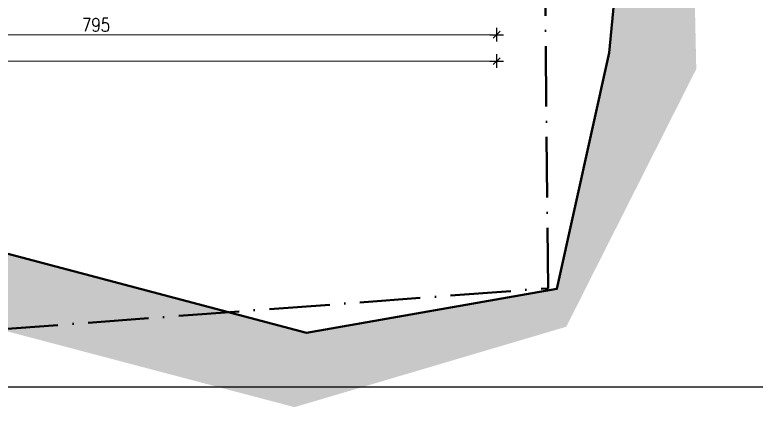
# Model space of a CAD drawing. Header units: metres. Extents: x 2674 to 33045, y -10854 to 2806.
# Drawn here: x 10600 to 11335, y 139 to 528 of the extents above; entities that cross this region are included whole.
import ezdxf

# ---------------------------------------------------------------- set-up
doc = ezdxf.new("R2010")
doc.units = ezdxf.units.M
doc.linetypes.add('ACAD_ISO10W100', pattern=[18, 12, -3, 0, -3])
doc.layers.add('Kufiri i parcelave', color=7, linetype='Continuous')
doc.layers.add('Trotuari', color=47, linetype='Continuous')
doc.styles.add('_DIM Romans 0.8', font='romans.shx', dxfattribs={"width": 0.8})
doc.dimstyles.new('50 jasht', dxfattribs={"dimscale": 15, "dimtxt": 0.9, "dimasz": 0.3, "dimexe": 1.25, "dimexo": 0.625, "dimgap": 0.2, "dimtad": 1, "dimdec": 0, "dimzin": 12, "dimdsep": 46, "dimtxsty": '_DIM Romans 0.8', "dimblk": '- Kosa Crta za DIM (Mala)', "dimcen": 1, "dimse1": 1, "dimse2": 1, "dimclrd": 256, "dimclrt": 256, "dimazin": 3, "dimtfac": 1, "dimtdec": 0, "dimtix": 1, "dimtmove": 0, "dimatfit": 3, "dimfxl": 1, "dimlwd": 0, "dimarcsym": 0})

# ---------------------------------------------------------------- blocks, each defined once
blk = doc.blocks.new('- Kosa Crta za DIM (Mala)')
for points in [[(-1.5, 0), (1.5, 0)], [(-0.7499999999997726, -0.7499999999997726), (0.7499999999997726, 0.7499999999997726)], [(9.094947017729282e-13, -1.5), (-9.094947017729282e-13, 1.5)]]:
    blk.add_lwpolyline(points)
blk = doc.blocks.new('*D278')
at = {"lineweight": 0, "transparency": 16777216}
blk.add_line((11073.5139378323, 508.262578906375), (10287.5139378323, 508.262578906375), dxfattribs=at)
at = {"layer": 'Defpoints', "color": 0, "lineweight": 0, "transparency": 16777216}
for p in [(10283.0139378323, 900.7123699517506), (11078.0139378323, 890.7123699517845), (10283.0139378323, 508.262578906375)]:
    blk.add_point(p, dxfattribs=at)
at = {"lineweight": 0, "transparency": 16777216, "xscale": 4.5, "yscale": 4.5, "zscale": 4.5, "rotation": 180}
blk.add_blockref('- Kosa Crta za DIM (Mala)', (10283.0139378323, 508.262578906375), dxfattribs=at)
at = {"lineweight": 0, "transparency": 16777216, "xscale": 4.5, "yscale": 4.5, "zscale": 4.5}
blk.add_blockref('- Kosa Crta za DIM (Mala)', (11078.0139378323, 508.262578906375), dxfattribs=at)
at = {"lineweight": 0, "transparency": 16777216, "insert": (10680.5139378323, 518.012578906375), "char_height": 13.5, "attachment_point": 5, "style": '_DIM Romans 0.8'}
blk.add_mtext('795', dxfattribs=at)
blk = doc.blocks.new('*D280')
at = {"lineweight": 0, "transparency": 16777216}
blk.add_line((10048.5139378323, 482.0426642705497), (11073.5139378323, 482.0426642705497), dxfattribs=at)
at = {"layer": 'Defpoints', "color": 0, "lineweight": 0, "transparency": 16777216}
for p in [(10044.0139378323, 900.7123699517833), (11078.0139378323, 890.7123699517845), (11078.0139378323, 482.0426642705497)]:
    blk.add_point(p, dxfattribs=at)
at = {"lineweight": 0, "transparency": 16777216, "xscale": 4.5, "yscale": 4.5, "zscale": 4.5, "rotation": 180}
blk.add_blockref('- Kosa Crta za DIM (Mala)', (10044.0139378323, 482.0426642705497), dxfattribs=at)
at = {"lineweight": 0, "transparency": 16777216, "xscale": 4.5, "yscale": 4.5, "zscale": 4.5}
blk.add_blockref('- Kosa Crta za DIM (Mala)', (11078.0139378323, 482.0426642705497), dxfattribs=at)
at = {"lineweight": 0, "transparency": 16777216, "insert": (10561.0139378323, 491.7926642705497), "char_height": 13.5, "attachment_point": 5, "style": '_DIM Romans 0.8'}
blk.add_mtext('1034', dxfattribs=at)
blk = doc.blocks.new('PARTERI 1')
at = {"lineweight": 0}
h = blk.add_hatch(dxfattribs=at)
h.set_pattern_fill('BRICK_HERRINGBONE45', color=253, scale=3, style=0, pattern_type=2)
h.set_pattern_definition([(45, (0, 0), (1.332267629550188e-15, 16.97056274847714), [36, -12]), (135, (8.485281375, 8.485281375), (1.332267629550188e-15, 16.97056274847714), [36, -12])])
h.paths.add_polyline_path([(1039.906497320828, -744.755310945093), (988.0096396797306, -675.0547408139981), (773.9141319924565, -886.4653610911373), (-20.47758819073715, -1692.153460095466), (-233.172458219382, -1853.039806085468), (-440.4274773737816, -1973.16522657016), (-640.4385742685226, -1819.734792905689), (-1103.252576380077, -941.2350731257502), (-1141.412537024128, -858.4629765906857), (-1196.119116973209, -921.3376034494354), (-1175.321709546301, -965.3563889961843), (-702.8999200975923, -1860.812684922308), (-461.773786540969, -2005.375092562737), (-186.3690315699605, -1927.403644407928), (833.9474152819785, -948.1315412845615)])
at = {"layer": 'Kufiri i parcelave', "color": 64, "linetype": 'ACAD_ISO10W100', "lineweight": 40, "ltscale": 5, "elevation": -57479.3}
blk.add_lwpolyline([(162.0255816774043, -1396.380472956986), (784.0255816513272, -821.3804729569856), (260.1255816453668, -196.4804728802446), (-86.8744183285562, 184.5195270787772), (-741.974418326321, -628.3804728936557), (-1239.974418277892, -1222.280472918243), (-445.9744183300463, -1966.280472959221), (162.0255816774043, -1396.380472956986)], close=True, dxfattribs=at)
at = {"layer": 'Trotuari', "color": 8, "lineweight": 40, "true_color": 0x828282}
blk.add_polyline3d([(988.0096396797305, -675.0547408139981, -1.422021140490926), (773.9141319924565, -886.4653610911373, -1.599999999998545), (-20.47758819073715, -1692.153460095466, -13.90000000000146), (-233.172458219382, -1853.039806085468, -9.000000000007276), (-440.4274773737816, -1973.16522657016, -15), (-640.4385742685226, -1819.734792905689, -23.19999999999709), (-1103.252576380077, -941.2350731257502, -21.90000000000873), (-1141.412537024128, -858.4629765906859, -21.18865161553489)], dxfattribs=at)

msp = doc.modelspace()

# ---------------------------------------------------------------- linework, layer by layer
at = {"elevation": -574.662}
msp.add_lwpolyline([(9285.004686031047, 158.8256388225291), (9285.004686031047, 2258.825638822529), (12255.00468603105, 2258.825638822529), (12255.00468603105, 158.8256388225291), (9285.004686031047, 158.8256388225291)], close=True, dxfattribs=at)

# ---------------------------------------------------------------- block references
at = {"color": 254, "lineweight": 0, "rotation": 47.41442186178526}
msp.add_blockref('PARTERI 1', (9983.0139378323, 1915.712369951783), dxfattribs=at)

# ---------------------------------------------------------------- dimensions: what is measured, and where the dimension line sits
at = {"lineweight": 0}
for base, p1, p2, picture, middle in [((11078.0139378323, 482.0426642705497), (10044.0139378323, 900.7123699517833), (11078.0139378323, 890.7123699517845), '*D280', (10561.0139378323, 491.7926642705497)), ((10283.0139378323, 508.262578906375), (11078.0139378323, 890.7123699517845), (10283.0139378323, 900.7123699517506), '*D278', (10680.5139378323, 518.012578906375))]:
    dim = msp.add_linear_dim(base=base, p1=p1, p2=p2, dimstyle='50 jasht', dxfattribs=at)
    dim.commit()
    dim.dimension.update_dxf_attribs({"geometry": picture, "text_midpoint": middle})

doc.saveas('drawing.dxf')
